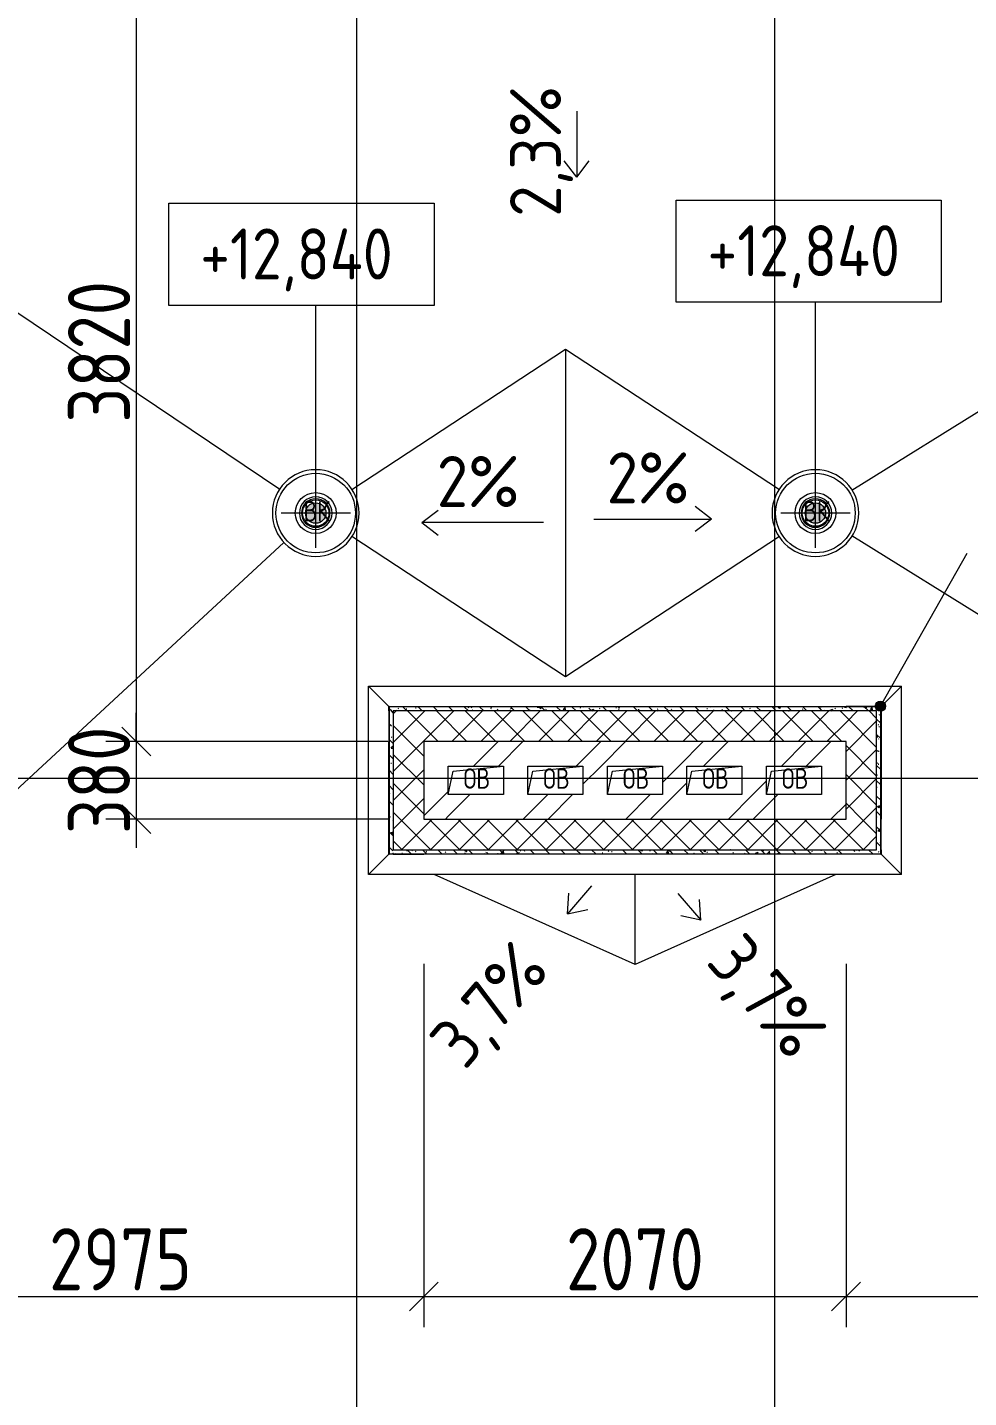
# Model space of a CAD drawing. Header units: millimetres. Extents: x -68946 to 690821, y -552984 to 293768.
# Drawn here: x 107604 to 112218, y -511241 to -504526 of the extents above; entities that cross this region are included whole.
import ezdxf

# ---------------------------------------------------------------- set-up
doc = ezdxf.new("R2010")
doc.units = ezdxf.units.MM
doc.linetypes.add('ADSK_Линия сетки', pattern=[2500, 2000, -250, 0, -250])
doc.layers.get('Defpoints').update_dxf_attribs({"color": 250})
for name, color, linetype, lineweight in [('Аннотация', 250, 'Continuous', 20), ('Крыша', 7, 'Continuous', 5), ('Линии', 7, 'Continuous', 5), ('Оборудование', 7, 'Continuous', 9), ('Ограждение', 7, 'Continuous', 5), ('Окна', 7, 'Continuous', 5), ('Оси', 250, 'Continuous', 9), ('Отметки', 7, 'Continuous', 9), ('Размеры', 7, 'Continuous', 9), ('Стены внутренние', 7, 'Continuous', 9), ('Стены наружные', 7, 'Continuous', 9), ('Стены отделка', 7, 'Continuous', 13), ('Стены перегородки', 7, 'Continuous', 13), ('Стены штриховка', 250, 'Continuous', 9), ('Узлы', 250, 'Continuous', 18)]:
    doc.layers.add(name, color=color, linetype=linetype, lineweight=lineweight)
doc.styles.add('GOST Common_1', font='', dxfattribs={"width": 0.9, "height": 250})
doc.styles.add('GOST Common_2', font='', dxfattribs={"width": 0.8, "height": 350})
doc.styles.add('ISOCPEUR', font='isocpeur.ttf', dxfattribs={"width": 0.8, "height": 100})
doc.styles.add('ISOCPEUR_1', font='isocpeur.ttf', dxfattribs={"width": 0.9, "height": 250})
doc.styles.add('А3', font='ГОСТ тип А.ttf')
doc.styles.get('GOST Common_1').set_extended_font_data('GOST Common')
doc.styles.get('GOST Common_2').set_extended_font_data('GOST Common')
doc.dimstyles.new('ADSK_Основной_2_мм_1', dxfattribs={"dimscale": 304.8, "dimtxt": 201.142999, "dimasz": 0.463911, "dimexe": 0.492126, "dimexo": 0.492126, "dimgap": 0.098425, "dimtad": 1, "dimdec": 0, "dimdsep": 46, "dimtxsty": 'GOST Common_2', "dimblk1": 'OBLIQUE', "dimblk2": 'OBLIQUE', "dimsah": 1, "dimcen": 0.09, "dimdle": 0.492126, "dimazin": 0, "dimtfac": 1, "dimtdec": 4, "dimtix": 1, "dimtmove": 0, "dimatfit": 3, "dimfxl": 1, "dimtvp": 1, "dimtolj": 1, "dimtzin": 0, "dimlwd": 9, "dimlwe": 9, "dimarcsym": 2})
pattern_1 = [(45, (23667.23, -543980.64), (-251.4472, 251.4472), []), (45, (23667.23, -543599.64), (-251.4472, 251.4472), [])]
pattern_2 = [(135, (23667.23, -543980.64), (-75.43415, -75.43415), [106.68, -17.78, 3.556, -17.78]), (135, (23667.23, -543905.25), (-75.43415, -75.43415), []), (50, (23667.23, -543980.64), (127.52922, -11.15758), [13.335, -146.685]), (355, (23667.23, -543980.64), (-24.66966, 133.74002), [10.668, -117.348]), (100.451, (23677.86, -543981.57), (102.85973, 122.58178), [11.333, -124.663]), (46.184, (23667.23, -543945.08), (189.75516, -29.43036), [20.002, -220.027]), (96.636, (23683.04, -543947.53), (166.1822, 173.1996), [17, -186.995]), (351.184, (23667.23, -543945.08), (166.18393, 173.19757), [16.002, -176.022]), (21, (23685.01, -543953.97), (106.13027, -71.58603), [13.335, -146.685]), (326, (23685.01, -543953.97), (43.26188, 128.93175), [10.668, -117.348]), (71.451, (23693.85, -543959.94), (149.39198, 57.34505), [11.333, -124.663]), (37.5, (23667.23, -543980.64), (2.162228, 59.188357), [3.353, -112.573, 3.353, -115.773, -117.793]), (37.5, (23667.23, -543980.64), (2.162228, 59.188357), [-235.052, 3.353, -114.44]), (7.5, (23667.23, -543980.64), (46.773857, 70.126152), [3.353, -64.567, 3.353, -109.906, -44.895]), (7.5, (23667.23, -543980.64), (46.773857, 70.126152), [-181.178, 3.353, -41.542]), (327.5, (23627.58, -543980.64), (94.913671, -4.010093), [3.353, -41.097, 3.353, -135.331, -184.023]), (327.5, (23627.58, -543980.64), (94.913671, -4.010093), [-183.134, 3.353, -180.67]), (317.5, (23609.8, -543980.64), (103.69057, 17.79882), [3.353, -54.432, 3.353, -88.748, -130.683]), (317.5, (23609.8, -543980.64), (103.69057, 17.79882), [-149.885, 3.353, -127.33])]
pattern_3 = [(45, (23667.23, -543980.64), (-70.71068, 70.71068), []), (135, (23667.23, -543980.64), (-70.71068, -70.71068), [])]

# ---------------------------------------------------------------- blocks, each defined once
blk = doc.blocks.new('Ограждение - Ограждение-35939338-АР3_Кладочный план кровли _17_930 С2-3')
at = {"layer": 'Ограждение'}
for p, q in [((85608.1, 35303), (85608.1, 36227)), ((85708.1, 36127), (85608.1, 36227)), ((85608.1, 36227), (88222, 36227)), ((88122, 36127), (88222, 36227)), ((88222, 35303), (88222, 36227)), ((85708.1, 36127), (85708.1, 36125)), ((85710.1, 36127), (85708.1, 36127)), ((88122, 36127), (88120, 36127)), ((88122, 36127), (88122, 36125)), ((85708.1, 35403), (85608.1, 35303)), ((85708.1, 35405), (85708.1, 35403)), ((85708.1, 35403), (85710.1, 35403)), ((88120, 35403), (88122, 35403)), ((88122, 35405), (88122, 35403)), ((88222, 35303), (88122, 35403)), ((88222, 35303), (85608.1, 35303))]:
    blk.add_line(p, q, dxfattribs=at)
blk = doc.blocks.new('TN_Воронка ТехноНИКОЛЬ ВБ - Воронка ТехноНИКОЛЬ ВБ ЭКО_ Ø110х315мм-36661947-АР3_Кладочный план кровли _17_930 С2-3')
at = {"layer": 'Оборудование'}
for radius, start, end in [(212.5, 360, 180), (80, 0, 180), (70, 360, 180), (212.5, 180, 360), (80, 180, 360), (70, 180, 360)]:
    blk.add_arc((0, 0), radius, start, end, dxfattribs=at)
blk = doc.blocks.new('_Wn_-As_OpeningMEP_floor__Rectangular - _Wn_-As_OpeningMEP_floor__Rectangular-V31-АР3_Кладочный план кровли _17_930 С2-3')
at = {"layer": 'Узлы', "lineweight": 5}
for p, q in [((-134.9, -19.5), (-110.5, 95.5)), ((-110.5, 95.5), (135, 120))]:
    blk.add_line(p, q, dxfattribs=at)
blk = doc.blocks.new('_Wn_-As_OpeningMEP_floor__Rectangular - _Wn_-As_OpeningMEP_floor__Rectangular-V30-АР3_Кладочный план кровли _17_930 С2-3')
at = {"layer": 'Узлы', "lineweight": 5}
for p, q in [((-135, -20), (-110.5, 95.5)), ((-110.5, 95.5), (135, 120))]:
    blk.add_line(p, q, dxfattribs=at)
blk = doc.blocks.new('Высотные отметки - Рамка-32693647-АР3_Кладочный план кровли _17_930 С2-3')
at = {"layer": 'Аннотация'}
for p, q in [((-6.5, 0), (-6.5, 5)), ((-6.5, 5), (6.5, 5)), ((6.5, 5), (6.5, 0)), ((6.5, 0), (-6.5, 0))]:
    blk.add_line(p, q, dxfattribs=at)
blk = doc.blocks.new('_Oblique')
at = {"color": 0, "linetype": 'ByBlock', "lineweight": -2}
blk.add_line((-0.5, -0.5), (0.5, 0.5), dxfattribs=at)
blk = doc.blocks.new('*D6245')
at = {"layer": 'Defpoints', "color": 0, "lineweight": 30, "transparency": 16777216}
for p in [(109547.3, -508965.6), (106572.2, -509484.6), (109547.3, -510745.1)]:
    blk.add_point(p, dxfattribs=at)
at = {"layer": 'Размеры', "color": 0, "lineweight": 9, "transparency": 16777216}
for p, q in [((109547.3, -509115.6), (109547.3, -510895.1)), ((106572.2, -509634.6), (106572.2, -510895.1)), ((106422.2, -510745.1), (109697.3, -510745.1))]:
    blk.add_line(p, q, dxfattribs=at)
at = {"layer": 'Размеры', "color": 0, "lineweight": 9, "transparency": 16777216, "xscale": 141.4, "yscale": 141.4, "zscale": 141.4, "rotation": 180}
blk.add_blockref('_Oblique', (106572.2, -510745.1), dxfattribs=at)
at = {"layer": 'Размеры', "color": 0, "lineweight": 9, "transparency": 16777216, "xscale": 141.4, "yscale": 141.4, "zscale": 141.4}
blk.add_blockref('_Oblique', (109547.3, -510745.1), dxfattribs=at)
at = {"layer": 'Размеры', "color": 0, "transparency": 16777216, "insert": (108059.8, -510562.7), "char_height": 304.8, "width": 605.475, "attachment_point": 5, "style": 'А3'}
blk.add_mtext('\\A1;2975', dxfattribs=at)
blk = doc.blocks.new('*D6246')
at = {"layer": 'Defpoints', "color": 0, "lineweight": 30, "transparency": 16777216}
for p in [(109547.3, -508965.6), (111617.2, -508965.6), (111617.2, -510745.1)]:
    blk.add_point(p, dxfattribs=at)
at = {"layer": 'Размеры', "color": 0, "lineweight": 9, "transparency": 16777216}
for p, q in [((109547.3, -509115.6), (109547.3, -510895.1)), ((111617.2, -509115.6), (111617.2, -510895.1)), ((109397.3, -510745.1), (111767.2, -510745.1))]:
    blk.add_line(p, q, dxfattribs=at)
at = {"layer": 'Размеры', "color": 0, "lineweight": 9, "transparency": 16777216, "xscale": 141.4, "yscale": 141.4, "zscale": 141.4, "rotation": 180}
blk.add_blockref('_Oblique', (109547.3, -510745.1), dxfattribs=at)
at = {"layer": 'Размеры', "color": 0, "lineweight": 9, "transparency": 16777216, "xscale": 141.4, "yscale": 141.4, "zscale": 141.4}
blk.add_blockref('_Oblique', (111617.2, -510745.1), dxfattribs=at)
at = {"layer": 'Размеры', "color": 0, "transparency": 16777216, "insert": (110582.3, -510562.7), "char_height": 304.8, "width": 605.475, "attachment_point": 5, "style": 'А3'}
blk.add_mtext('\\A1;2070', dxfattribs=at)
blk = doc.blocks.new('*D6247')
at = {"layer": 'Defpoints', "color": 0, "lineweight": 30, "transparency": 16777216}
for p in [(111617.2, -508965.6), (113827.2, -508979.7), (113827.2, -510745.1)]:
    blk.add_point(p, dxfattribs=at)
at = {"layer": 'Размеры', "color": 0, "lineweight": 9, "transparency": 16777216}
for p, q in [((111617.2, -509115.6), (111617.2, -510895.1)), ((113827.2, -509129.7), (113827.2, -510895.1)), ((111467.2, -510745.1), (113977.2, -510745.1))]:
    blk.add_line(p, q, dxfattribs=at)
at = {"layer": 'Размеры', "color": 0, "lineweight": 9, "transparency": 16777216, "xscale": 141.4, "yscale": 141.4, "zscale": 141.4, "rotation": 180}
blk.add_blockref('_Oblique', (111617.2, -510745.1), dxfattribs=at)
at = {"layer": 'Размеры', "color": 0, "lineweight": 9, "transparency": 16777216, "xscale": 141.4, "yscale": 141.4, "zscale": 141.4}
blk.add_blockref('_Oblique', (113827.2, -510745.1), dxfattribs=at)
at = {"layer": 'Размеры', "color": 0, "transparency": 16777216, "insert": (112722.2, -510562.7), "char_height": 304.8, "width": 560.473, "attachment_point": 5, "style": 'А3'}
blk.add_mtext('\\A1;2210', dxfattribs=at)
blk = doc.blocks.new('*D6378')
at = {"layer": 'Defpoints', "color": 0, "lineweight": 30, "transparency": 16777216}
for p in [(108237.4, -504205.6), (108137.5, -508025.6), (109521.3, -508025.6)]:
    blk.add_point(p, dxfattribs=at)
at = {"layer": 'Размеры', "color": 0, "lineweight": 9, "transparency": 16777216}
for p, q in [((108137.5, -504055.6), (108137.5, -508175.6)), ((108087.4, -504205.6), (107987.5, -504205.6)), ((109371.3, -508025.6), (107987.5, -508025.6))]:
    blk.add_line(p, q, dxfattribs=at)
at = {"layer": 'Размеры', "color": 0, "lineweight": 9, "transparency": 16777216, "xscale": 141.4, "yscale": 141.4, "zscale": 141.4}
for p, rotation in [((108137.5, -504205.6), 90), ((108137.5, -508025.6), 270)]:
    blk.add_blockref('_Oblique', p, dxfattribs=dict(at, rotation=rotation))
at = {"layer": 'Размеры', "color": 0, "transparency": 16777216, "insert": (107955.1, -506115.6), "char_height": 304.8, "width": 605.475, "attachment_point": 5, "rotation": 90, "style": 'А3'}
blk.add_mtext('\\A1;3820', dxfattribs=at)
blk = doc.blocks.new('*D6379')
at = {"layer": 'Defpoints', "color": 0, "lineweight": 30, "transparency": 16777216}
for p in [(109521.3, -508025.6), (108137.5, -508405.6), (109521.3, -508405.6)]:
    blk.add_point(p, dxfattribs=at)
at = {"layer": 'Размеры', "color": 0, "lineweight": 9, "transparency": 16777216}
for p, q in [((108137.5, -508025.6), (108137.5, -507884.2)), ((109371.3, -508025.6), (107987.5, -508025.6)), ((108137.5, -508025.6), (108137.5, -508405.6)), ((109371.3, -508405.6), (107987.5, -508405.6)), ((108137.5, -508405.6), (108137.5, -508547))]:
    blk.add_line(p, q, dxfattribs=at)
at = {"layer": 'Размеры', "color": 0, "lineweight": 9, "transparency": 16777216, "xscale": 141.4, "yscale": 141.4, "zscale": 141.4}
for p, rotation in [((108137.5, -508025.6), 270), ((108137.5, -508405.6), 90)]:
    blk.add_blockref('_Oblique', p, dxfattribs=dict(at, rotation=rotation))
at = {"layer": 'Размеры', "color": 0, "transparency": 16777216, "insert": (107955.1, -508215.6), "char_height": 304.8, "width": 454.106, "attachment_point": 5, "rotation": 90, "style": 'А3'}
blk.add_mtext('\\A1;380', dxfattribs=at)

msp = doc.modelspace()

# ---------------------------------------------------------------- hatches: boundary and pattern name
at = {"layer": 'Аннотация'}
h = msp.add_hatch(color=256, dxfattribs=at)
edge = h.paths.add_edge_path()
edge.add_arc((111785.8247, -507851.9267), 25, 0, 360)
at = {"layer": 'Отметки'}
h = msp.add_hatch(color=256, dxfattribs=at)
edge = h.paths.add_edge_path()
edge.add_arc((109017.23, -506905.6404), 50, 0, 360)
h = msp.add_hatch(color=256, dxfattribs=at)
edge = h.paths.add_edge_path()
edge.add_arc((111467.2298, -506905.6404), 50, 0, 360)
at = {"layer": 'Стены внутренние', "lineweight": 5}
h = msp.add_hatch(dxfattribs=at)
h.set_pattern_fill('FP_43', color=256, style=0, pattern_type=2)
h.set_pattern_definition(pattern_1)
h.paths.add_polyline_path([(110447.2298, -508285.6404), (110447.2298, -508145.6401), (110327.2298, -508145.6401), (110327.2298, -508285.6404)])
h = msp.add_hatch(dxfattribs=at)
h.set_pattern_fill('FP_43', color=256, style=0, pattern_type=2)
h.set_pattern_definition(pattern_1)
h.paths.add_polyline_path([(110837.2298, -508285.6404), (110837.2298, -508145.6401), (110717.2298, -508145.6401), (110717.2298, -508285.6404)])
h = msp.add_hatch(dxfattribs=at)
h.set_pattern_fill('FP_43', color=256, style=0, pattern_type=2)
h.set_pattern_definition(pattern_1)
h.paths.add_polyline_path([(111107.2298, -508285.6404), (111227.2298, -508285.6404), (111227.2298, -508145.6401), (111107.2298, -508145.6401)])
at = {"layer": 'Стены наружные', "lineweight": 5}
h = msp.add_hatch(dxfattribs=at)
h.set_pattern_fill('FP_48', color=256, style=0, pattern_type=2)
h.set_pattern_definition(pattern_2)
h.paths.add_polyline_path([(109397.345, -508575.6404), (109397.345, -507875.6401), (109375.345, -507875.6401), (109375.345, -508145.6401), (109377.345, -508145.6401), (109377.345, -508575.6404)])
h = msp.add_hatch(dxfattribs=at)
h.set_pattern_fill('FP_48', color=256, style=0, pattern_type=2)
h.set_pattern_definition(pattern_2)
h.paths.add_polyline_path([(111497.2298, -507875.6401), (111767.2298, -507875.6401), (111767.2298, -507853.6401), (111497.2298, -507853.6401), (111497.2298, -507855.6401), (109377.345, -507855.6401), (109377.345, -507875.6401), (111170.9997, -507875.6401)])
h = msp.add_hatch(dxfattribs=at)
h.set_pattern_fill('FP_33', color=256, style=0, pattern_type=2)
h.set_pattern_definition(pattern_3)
h.paths.add_polyline_path([(111617.2298, -508025.6401), (111617.2298, -507875.6401), (109397.345, -507875.6401), (109397.345, -508025.6401), (111525.4353, -508025.6401)])
h = msp.add_hatch(dxfattribs=at)
h.set_pattern_fill('FP_33', color=256, style=0, pattern_type=2)
h.set_pattern_definition(pattern_3)
h.paths.add_polyline_path([(111767.2298, -508405.6404), (111767.2298, -507875.6401), (111617.2298, -507875.6401), (111617.2298, -508405.6404)])
h = msp.add_hatch(dxfattribs=at)
h.set_pattern_fill('FP_48', color=256, style=0, pattern_type=2)
h.set_pattern_definition(pattern_2)
h.paths.add_polyline_path([(111787.2298, -508555.6404), (111789.2298, -508555.6404), (111789.2298, -508285.6404), (111787.2298, -508285.6404), (111787.2298, -507855.6401), (111767.2298, -507855.6401), (111767.2298, -508555.6404)])
h = msp.add_hatch(dxfattribs=at)
h.set_pattern_fill('FP_33', color=256, style=0, pattern_type=2)
h.set_pattern_definition(pattern_3)
h.paths.add_polyline_path([(109547.345, -508555.6404), (109547.345, -508025.6401), (109397.345, -508025.6401), (109397.345, -508555.6404), (109398.8216, -508555.6404)])
h = msp.add_hatch(dxfattribs=at)
h.set_pattern_fill('FP_43', color=256, style=0, pattern_type=2)
h.set_pattern_definition(pattern_1)
h.paths.add_polyline_path([(109547.345, -508145.6401), (111497.2298, -508145.6401), (111497.2298, -508025.6401), (109547.345, -508025.6401)])
h = msp.add_hatch(dxfattribs=at)
h.set_pattern_fill('FP_43', color=256, style=0, pattern_type=2)
h.set_pattern_definition(pattern_1)
h.paths.add_polyline_path([(111617.2298, -508285.6404), (111617.2298, -508025.6401), (111497.2298, -508025.6401), (111497.2298, -508285.6404), (111525.4353, -508285.6404)])
h = msp.add_hatch(dxfattribs=at)
h.set_pattern_fill('FP_43', color=256, style=0, pattern_type=2)
h.set_pattern_definition(pattern_1)
h.paths.add_polyline_path([(109667.345, -508405.6404), (109667.345, -508145.6401), (109547.345, -508145.6401), (109547.345, -508405.6404)])
h = msp.add_hatch(dxfattribs=at)
h.set_pattern_fill('FP_43', color=256, style=0, pattern_type=2)
h.set_pattern_definition(pattern_1)
h.paths.add_polyline_path([(109667.345, -508405.6404), (111617.2298, -508405.6404), (111617.2298, -508285.6404), (109667.345, -508285.6404)])
h = msp.add_hatch(dxfattribs=at)
h.set_pattern_fill('FP_33', color=256, style=0, pattern_type=2)
h.set_pattern_definition(pattern_3)
h.paths.add_polyline_path([(109667.345, -508555.6404), (111767.2298, -508555.6404), (111767.2298, -508405.6404), (109547.345, -508405.6404), (109547.345, -508555.6404)])
h = msp.add_hatch(dxfattribs=at)
h.set_pattern_fill('FP_48', color=256, style=0, pattern_type=2)
h.set_pattern_definition(pattern_2)
h.paths.add_polyline_path([(109547.345, -508577.6404), (109667.345, -508577.6404), (109667.345, -508575.6404), (111787.2298, -508575.6404), (111787.2298, -508555.6404), (109397.345, -508555.6404), (109397.345, -508577.6404), (109398.8216, -508577.6404)])

# ---------------------------------------------------------------- linework, layer by layer
at = {"layer": 'Аннотация'}
msp.add_line((111785.8247, -507851.9267), (112211.6472, -507102.5082), dxfattribs=at)
msp.add_circle((111785.8247, -507851.9267), 25, dxfattribs=at)
at = {"layer": 'Крыша'}
for p, q in [((105549.5773, -504575.6404), (108842.1207, -506787.9803)), ((111646.4909, -506793.9953), (115208.3567, -504575.6404)), ((109193.7051, -506789.9592), (110242.2299, -506102.6407)), ((110242.2299, -506102.6407), (111290.7547, -506789.9592)), ((110242.2299, -506102.6407), (110242.2299, -507708.6401)), ((110242.2299, -507708.6401), (109193.7051, -507021.3216)), ((111290.7547, -507021.3216), (110242.2299, -507708.6401)), ((113560.1762, -508209.142), (111646.4909, -507017.2855)), ((108861.1477, -507049.1907), (106844.2298, -508916.0338)), ((110582.7874, -509117.9185), (109598.8304, -508677.6404)), ((110582.7874, -509117.9185), (110582.7874, -508677.6404)), ((111566.7445, -508677.6404), (110582.7874, -509117.9185))]:
    msp.add_line(p, q, dxfattribs=at)
at = {"layer": 'Линии'}
for p, q in [((109017.23, -507075.6404), (109017.23, -506735.6404)), ((111467.2298, -507075.6404), (111467.2298, -506735.6404)), ((109187.23, -506905.6404), (108847.23, -506905.6404)), ((111637.2298, -506905.6404), (111297.2298, -506905.6404))]:
    msp.add_line(p, q, dxfattribs=at)
for centre, radius in [((109017.23, -506905.6404), 195), ((111467.2298, -506905.6404), 195), ((109017.23, -506905.6404), 100), ((109017.23, -506905.6404), 65), ((111467.2298, -506905.6404), 100), ((111467.2298, -506905.6404), 65)]:
    msp.add_circle(centre, radius, dxfattribs=at)
at = {"layer": 'Оси', "linetype": 'ADSK_Линия сетки', "ltscale": 100}
for p, q in [((109217.23, -482778.6358), (109217.23, -547719.4803)), ((111267.2298, -482778.6358), (111267.2298, -547719.4803)), ((88763.207, -508205.64), (180488.1093, -508205.64))]:
    msp.add_line(p, q, dxfattribs=at)
at = {"layer": 'Отметки'}
for p, q in [((109017.23, -505887.7109), (108947.6539, -505887.7109)), ((109017.23, -506905.6404), (109017.23, -505887.7109)), ((111467.2298, -505871.7697), (111434.4836, -505871.7697)), ((111467.2298, -506905.6404), (111467.2298, -505871.7697))]:
    msp.add_line(p, q, dxfattribs=at)
for centre in [(109017.23, -506905.6404), (111467.2298, -506905.6404)]:
    msp.add_circle(centre, 50, dxfattribs=at)
at = {"layer": 'Размеры'}
for p, q in [((110296.7519, -504936.1982), (110296.7519, -505259.3733)), ((110296.7519, -505259.3733), (110235.3657, -505179.3733)), ((110296.7519, -505259.3733), (110358.138, -505179.3733)), ((109538.0689, -506952.7244), (109618.0689, -506891.3382)), ((110957.8406, -506935.0053), (110877.8406, -506873.6191)), ((109538.0689, -506952.7244), (109618.0689, -507014.1105)), ((110134.1305, -506952.7244), (109538.0689, -506952.7244)), ((110380.3754, -506935.0053), (110957.8406, -506935.0053)), ((110957.8406, -506935.0053), (110877.8406, -506996.3914)), ((110370.1011, -508732.6062), (110251.9652, -508869.3858)), ((110251.9652, -508869.3858), (110257.7997, -508768.717)), ((110792.3237, -508769.3817), (110905.5738, -508900.5044)), ((110251.9652, -508869.3858), (110350.714, -508848.9665)), ((110905.5738, -508900.5044), (110899.7393, -508799.8356)), ((110905.5738, -508900.5044), (110806.8251, -508880.0851))]:
    msp.add_line(p, q, dxfattribs=at)
at = {"layer": 'Стены отделка', "lineweight": 5}
for p, q in [((109375.345, -507875.6401), (109375.345, -507855.6401)), ((109377.345, -507853.6401), (111497.2298, -507853.6401)), ((111767.2298, -507853.6401), (111789.2298, -507853.6401)), ((111789.2298, -507853.6401), (111789.2298, -508285.6404)), ((109375.345, -508575.6404), (109375.345, -508145.6401)), ((109397.345, -508577.6404), (109377.345, -508577.6404)), ((111787.2298, -508577.6404), (109667.345, -508577.6404)), ((111789.2298, -508555.6404), (111789.2298, -508575.6404))]:
    msp.add_line(p, q, dxfattribs=at)
at = {"layer": 'Стены перегородки'}
for p, q in [((111497.2298, -507853.6401), (111617.2298, -507853.6401)), ((109375.345, -508145.6401), (109375.345, -508025.6401)), ((111617.2298, -508025.6401), (109547.345, -508025.6401)), ((109547.345, -508025.6401), (109547.345, -508405.6404)), ((111617.2298, -508405.6404), (111617.2298, -508025.6401)), ((109667.345, -508145.6401), (109937.2298, -508145.6401)), ((109667.345, -508285.6404), (109667.345, -508145.6401)), ((109937.2298, -508145.6401), (109937.2298, -508285.6404)), ((110057.2298, -508145.6401), (110327.2298, -508145.6401)), ((110057.2298, -508285.6404), (110057.2298, -508145.6401)), ((110327.2298, -508145.6401), (110327.2298, -508285.6404)), ((110447.2298, -508145.6401), (110717.2298, -508145.6401)), ((110447.2298, -508285.6404), (110447.2298, -508145.6401)), ((110717.2298, -508145.6401), (110717.2298, -508285.6404)), ((110837.2298, -508145.6401), (111107.2298, -508145.6401)), ((110837.2298, -508285.6404), (110837.2298, -508145.6401)), ((111107.2298, -508145.6401), (111107.2298, -508285.6404)), ((111227.2298, -508145.6401), (111497.2298, -508145.6401)), ((111227.2298, -508285.6404), (111227.2298, -508145.6401)), ((111497.2298, -508145.6401), (111497.2298, -508285.6404)), ((109937.2298, -508285.6404), (109667.345, -508285.6404)), ((110327.2298, -508285.6404), (110057.2298, -508285.6404)), ((110717.2298, -508285.6404), (110447.2298, -508285.6404)), ((111107.2298, -508285.6404), (110837.2298, -508285.6404)), ((111497.2298, -508285.6404), (111227.2298, -508285.6404)), ((111789.2298, -508285.6404), (111789.2298, -508405.6404)), ((109547.345, -508405.6404), (111617.2298, -508405.6404)), ((109667.345, -508577.6404), (109547.345, -508577.6404))]:
    msp.add_line(p, q, dxfattribs=at)
at = {"layer": 'Стены штриховка'}
for p, q in [((109377.345, -507853.6401), (109375.345, -507853.6401)), ((109375.345, -507853.6401), (109375.345, -507855.6401)), ((111789.2298, -507855.6401), (109375.345, -507855.6401)), ((109375.345, -507875.6401), (109375.345, -508025.6401)), ((109375.345, -507875.6401), (109377.345, -507875.6401)), ((109377.345, -507853.6401), (109377.345, -508577.6404)), ((111767.2298, -507875.6401), (109397.345, -507875.6401)), ((109397.345, -507875.6401), (109397.345, -508555.6404)), ((111767.2298, -507853.6401), (111617.2298, -507853.6401)), ((111767.2298, -507853.6401), (111767.2298, -507855.6401)), ((111767.2298, -508555.6404), (111767.2298, -507875.6401)), ((111787.2298, -508577.6404), (111787.2298, -507853.6401)), ((111789.2298, -508555.6404), (111789.2298, -508405.6404)), ((109375.345, -508575.6404), (109375.345, -508577.6404)), ((109375.345, -508575.6404), (111789.2298, -508575.6404)), ((109375.345, -508577.6404), (109377.345, -508577.6404)), ((109397.345, -508555.6404), (111767.2298, -508555.6404)), ((109397.345, -508577.6404), (109397.345, -508575.6404)), ((109397.345, -508577.6404), (109547.345, -508577.6404)), ((111789.2298, -508555.6404), (111787.2298, -508555.6404)), ((111787.2298, -508577.6404), (111789.2298, -508577.6404)), ((111789.2298, -508577.6404), (111789.2298, -508575.6404))]:
    msp.add_line(p, q, dxfattribs=at)

# ---------------------------------------------------------------- block references
at = {"layer": 'Оборудование'}
for p in [(109017.23, -506905.6404), (111467.2298, -506905.6404)]:
    msp.add_blockref('TN_Воронка ТехноНИКОЛЬ ВБ - Воронка ТехноНИКОЛЬ ВБ ЭКО_ Ø110х315мм-36661947-АР3_Кладочный план кровли _17_930 С2-3', p, dxfattribs=at)
at = {"layer": 'Ограждение'}
msp.add_blockref('Ограждение - Ограждение-35939338-АР3_Кладочный план кровли _17_930 С2-3', (23667.2298, -543980.641), dxfattribs=at)
at = {"layer": 'Окна'}
for name, p in [('_Wn_-As_OpeningMEP_floor__Rectangular - _Wn_-As_OpeningMEP_floor__Rectangular-V31-АР3_Кладочный план кровли _17_930 С2-3', (109802.2298, -508265.6401)), ('_Wn_-As_OpeningMEP_floor__Rectangular - _Wn_-As_OpeningMEP_floor__Rectangular-V30-АР3_Кладочный план кровли _17_930 С2-3', (110192.2298, -508265.6401)), ('_Wn_-As_OpeningMEP_floor__Rectangular - _Wn_-As_OpeningMEP_floor__Rectangular-V30-АР3_Кладочный план кровли _17_930 С2-3', (110582.2298, -508265.6401)), ('_Wn_-As_OpeningMEP_floor__Rectangular - _Wn_-As_OpeningMEP_floor__Rectangular-V30-АР3_Кладочный план кровли _17_930 С2-3', (110972.2298, -508265.6401)), ('_Wn_-As_OpeningMEP_floor__Rectangular - _Wn_-As_OpeningMEP_floor__Rectangular-V30-АР3_Кладочный план кровли _17_930 С2-3', (111362.2298, -508265.6401))]:
    msp.add_blockref(name, p, dxfattribs=at)
at = {"layer": 'Отметки', "xscale": 99.99999999999993, "yscale": 99.99999999999993, "zscale": 99.99999999999993}
for p in [(108947.6539, -505887.7109), (111434.4836, -505871.7697)]:
    msp.add_blockref('Высотные отметки - Рамка-32693647-АР3_Кладочный план кровли _17_930 С2-3', p, dxfattribs=at)

# ---------------------------------------------------------------- texts
at = {"layer": 'Аннотация', "char_height": 100, "width": 160.3375, "attachment_point": 1, "style": 'ISOCPEUR'}
for s, insert in [('ВК', (108957.251, -506846.6253)), ('ВК', (111407.2509, -506846.6253)), ('ОВ', (109742.2509, -508156.6846)), ('ОВ', (110132.2509, -508156.6846)), ('ОВ', (110522.2509, -508156.6846)), ('ОВ', (110912.2509, -508156.6846)), ('ОВ', (111302.2509, -508156.6846))]:
    msp.add_mtext(s, dxfattribs=dict(at, insert=insert))
at = {"layer": 'Отметки', "char_height": 250, "width": 1191.744618, "attachment_point": 1, "line_spacing_factor": 1.022761, "style": 'GOST Common_1'}
for insert in [(110937.9234, -505495.0626), (108451.0937, -505511.0038)]:
    msp.add_mtext('+12,840', dxfattribs=dict(at, insert=insert))
at = {"layer": 'Размеры', "char_height": 250, "width": 854.495671, "attachment_point": 1, "line_spacing_factor": 1.149209, "style": 'ISOCPEUR_1'}
for s, insert, rotation in [('2,3%', (109970.1379, -505453.8256), 90), ('3,7%', (111114.0635, -508945.9725), 310.81701935), ('3,7%', (109560.4296, -509478.0784), 49.18298065)]:
    msp.add_mtext(s, dxfattribs=dict(at, insert=insert, rotation=rotation))
at = {"layer": 'Размеры', "char_height": 250, "width": 540.782225, "attachment_point": 1, "line_spacing_factor": 1.149209, "style": 'ISOCPEUR_1'}
for insert in [(109610.7738, -506626.1104), (110443.7821, -506608.3914)]:
    msp.add_mtext('2%', dxfattribs=dict(at, insert=insert))

# ---------------------------------------------------------------- dimensions: what is measured, and where the dimension line sits
at = {"layer": 'Размеры'}
for base, p1, p2, override, picture, middle in [((108137.4582, -508025.6401), (108237.4431, -504205.6404), (109521.345, -508025.6401), {"dimtxt": 1, "dimlfac": 1, "dimpost": '<>', "dimtxsty": 'А3', "dimfxl": 4029.987793}, '*D6378', (107955.0582, -506115.6402)), ((108137.4582, -508405.6404), (109521.345, -508025.6401), (109521.345, -508405.6404), {"dimtxt": 1, "dimlfac": 1, "dimpost": '<>', "dimtxsty": 'А3', "dimfxl": 380.000333}, '*D6379', (107955.0582, -508215.6402))]:
    dim = msp.add_linear_dim(base=base, p1=p1, p2=p2, angle=90, dimstyle='ADSK_Основной_2_мм_1', override=override, dxfattribs=at)
    dim.commit()
    dim.dimension.update_dxf_attribs({"geometry": picture, "text_midpoint": middle})
for base, p1, p2, override, picture, middle in [((109547.345, -510745.0745), (106572.2298, -509484.6404), (109547.345, -508965.6404), {"dimtxt": 1, "dimlfac": 1, "dimpost": '<>', "dimtxsty": 'А3', "dimfxl": 3020.044954}, '*D6245', (108059.7874, -510562.6745)), ((111617.2298, -510745.0745), (109547.345, -508965.6404), (111617.2298, -508965.6404), {"dimtxt": 1, "dimlfac": 1, "dimpost": '<>', "dimtxsty": 'А3', "dimfxl": 2069.884788}, '*D6246', (110582.2874, -510562.6745)), ((113827.1762, -510745.0745), (111617.2298, -508965.6404), (113827.1762, -508979.6995), {"dimtxt": 1, "dimlfac": 1, "dimpost": '<>', "dimtxsty": 'А3', "dimfxl": 2209.9911}, '*D6247', (112722.203, -510562.6745))]:
    dim = msp.add_linear_dim(base=base, p1=p1, p2=p2, dimstyle='ADSK_Основной_2_мм_1', override=override, dxfattribs=at)
    dim.commit()
    dim.dimension.update_dxf_attribs({"geometry": picture, "text_midpoint": middle})

doc.saveas('drawing.dxf')
